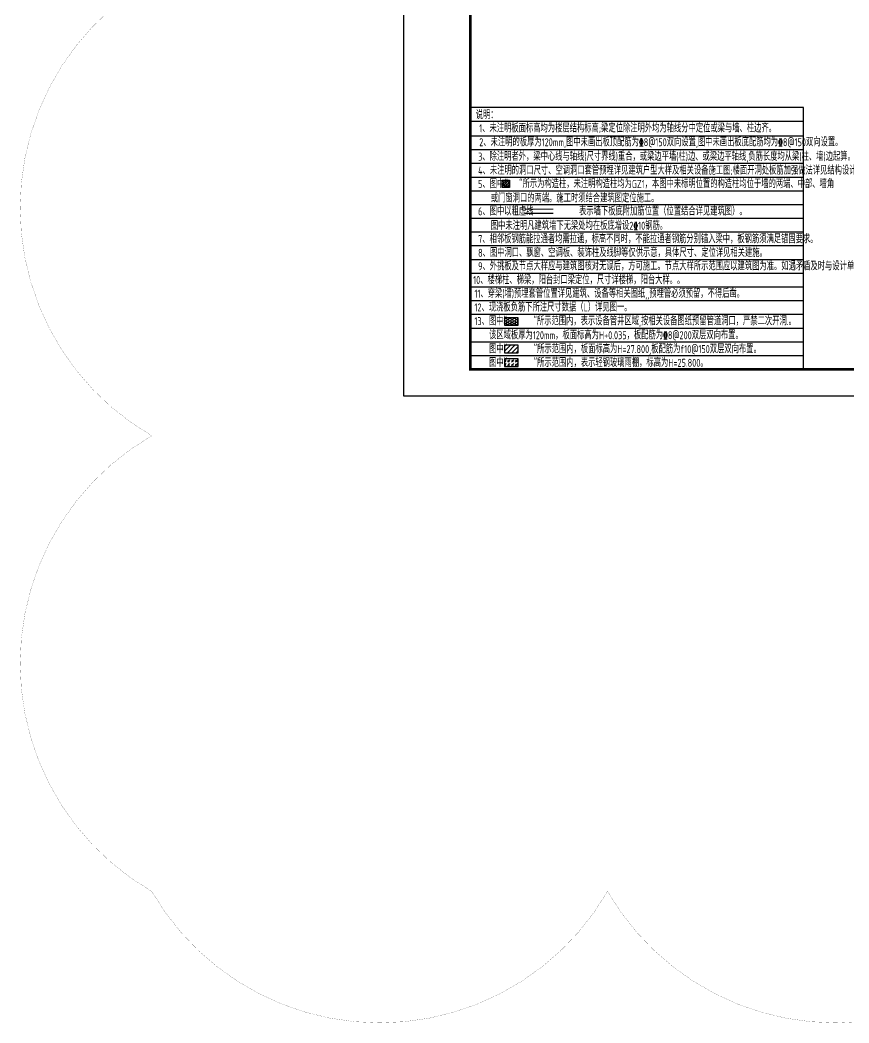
# Model space of a CAD drawing. Extents: x -668857 to 185752, y -270966 to 286822.
# Drawn here: x -234199 to -203151, y -270966 to -233382 of the extents above; entities that cross this region are included whole.
import ezdxf

# ---------------------------------------------------------------- set-up
doc = ezdxf.new("R2010")
doc.units = 0
doc.header["$LTSCALE"] = 1000
doc.linetypes.add('DASH', pattern=[0.35, 0.25, -0.1])
doc.layers.get('0').update_dxf_attribs({"linetype": 'CONTINUOUS'})
for name, color, linetype in [('-TK', 7, 'CONTINUOUS'), ('S-B板填充', 251, 'CONTINUOUS'), ('S-文字', 7, 'CONTINUOUS'), ('S-板正筋', 2, 'CONTINUOUS'), ('S-构造柱', 212, 'CONTINUOUS'), ('S-表格线', 54, 'CONTINUOUS'), ('S-降板填充', 75, 'CONTINUOUS')]:
    doc.layers.add(name, color=color, linetype=linetype)
doc.layers.add('审图修改', color=2, linetype='CONTINUOUS', plot=False)
doc.styles.add('TSSD_REIN', font='tssdeng.shx', dxfattribs={"width": 0.7, "height": 300, "bigfont": 'tssdchn.shx'})

# ---------------------------------------------------------------- blocks, each defined once
blk = doc.blocks.new('A1')
blk.add_lwpolyline([(0, 59400), (0, 0), (84100, 0), (84100, 59400)], close=True)
at = {"const_width": 100}
blk.add_lwpolyline([(2500, 58400), (2500, 1000), (83100, 1000), (83100, 58400)], close=True, dxfattribs=at)

msp = doc.modelspace()

# ---------------------------------------------------------------- hatches: boundary and pattern name
at = {"layer": 'S-B板填充'}
h = msp.add_hatch(dxfattribs=at)
h.set_pattern_fill('METAL', color=252, scale=30, style=0)
h.set_pattern_definition([(45, (-130091.65, -314599.85), (-84.85281, 84.85281), [])])
h.paths.add_polyline_path([(-216049.14, -245848.5), (-215538.03, -245848.5), (-215538.03, -245569.72), (-216049.14, -245569.72)])
h = msp.add_hatch(dxfattribs=at)
h.set_pattern_fill('GLASS', color=252, scale=10, style=0)
h.set_pattern_definition([(45, (-30969.97, -192140.35), (9e-15, 139.70026), [120, -77.566]), (45, (-30920.47, -192126.2), (9e-15, 139.70026), [30, -167.566]), (45, (-30955.83, -192090.85), (9e-15, 139.70026), [30, -167.566])])
h.paths.add_polyline_path([(-216049.14, -246362.79), (-215538.03, -246362.79), (-215538.03, -246084.01), (-216049.14, -246084.01)])
at = {"layer": 'S-构造柱'}
h = msp.add_hatch(dxfattribs=at)
h.set_pattern_fill('ARMORED', color=256, scale=12.857143, style=0)
h.set_pattern_definition([(50, (-2069413.21, -371000.31), (92.2191663, -8.0681316), [9.642857, -106.0714286]), (355, (-2069413.21, -371000.31), (-17.839457, 96.710417), [7.7142857, -84.857143]), (100.4514, (-2069405.53, -371000.98), (74.3797776, 88.642227), [8.1951673, -90.146843]), (46.1842, (-2069413.21, -370974.6), (137.216706, -21.281016), [14.464286, -159.107143]), (96.6356, (-2069401.78, -370976.37), (120.170919, 125.243726), [12.292751, -135.220243]), (351.1842, (-2069413.21, -370974.6), (120.170822, 125.24382), [11.571429, -127.285714]), (21, (-2069400.35, -370981.025), (76.7451924, -51.765286), [9.642857, -106.0714286]), (326, (-2069400.35, -370981.02), (31.2834, 93.233577), [7.7142857, -84.857143]), (71.4514, (-2069393.96, -370985.34), (108.0286237, 41.4682067), [8.1951673, -90.146843]), (37.5, (-2069413.21, -371000.31), (1.56340997, 42.80063835), [0, -83.8285714, 0, -86.1428571, 0, -85.1785714]), (7.5, (-2069413.21, -371000.31), (33.8232262, 50.7100772), [0, -49.1142857, 0, -81.9, 0, -32.4642857]), (327.5, (-2069441.882, -371000.31), (68.6343132, -2.8999121), [0, -32.1428571, 0, -100.2857143, 0, -133.0714286]), (317.5, (-2069454.74, -371000.31), (74.981079, 12.8706406), [0, -41.7857143, 0, -66.6, 0, -94.5]), (45, (-2069413.21, -371000.31), (-45.4568645, 45.4568645), [])])
h.paths.add_polyline_path([(-216144.63, -239377.78), (-215870.34, -239377.78), (-215870.34, -239652.06), (-216144.63, -239652.06)])
at = {"layer": 'S-降板填充', "linetype": 'ByBlock'}
h = msp.add_hatch(dxfattribs=at)
h.set_pattern_fill('HONEY', color=8, scale=17.142857, style=0)
h.set_pattern_definition([(0, (-3028634.233, -312530.2), (81.6428571, 47.1365143), [54.4285714, -108.8571429]), (120, (-3028634.233, -312530.2), (-81.6428474, 47.1365312), [54.4285714, -108.8571429]), (60, (-3028634.233, -312530.2), (9.75e-06, 94.2730455), [-108.8571429, 54.4285714])])
h.paths.add_polyline_path([(-216049.14, -244819.93), (-215538.03, -244819.93), (-215538.03, -244541.15), (-216049.14, -244541.15)])

# ---------------------------------------------------------------- linework, layer by layer
at = {"layer": 'S-板正筋', "linetype": 'DASH', "const_width": 42.86}
for points in [[(-215293.08, -240466.05), (-215293.08, -240466.05), (-214222.57, -240466.03), (-214222.57, -240466.03)], [(-215293.08, -240624.11), (-215293.08, -240624.11), (-214222.57, -240624.09), (-214222.57, -240624.09)]]:
    msp.add_lwpolyline(points, dxfattribs=at)
at = {"layer": 'S-构造柱'}
msp.add_lwpolyline([(-216144.63, -239377.78), (-215870.34, -239377.78), (-215870.34, -239652.06), (-216144.63, -239652.06), (-216144.63, -239377.78)], dxfattribs=at)
at = {"layer": 'S-表格线'}
for p, q in [((-217337.15, -245437), (-217337.15, -236654.63)), ((-204855.67, -236654.63), (-217337.15, -236654.63)), ((-204855.67, -246465.57), (-204855.67, -236654.63)), ((-204855.67, -237188.67), (-217337.15, -237188.67)), ((-217337.15, -244942.47), (-217337.15, -237188.67)), ((-217337.15, -237722.71), (-204855.67, -237722.71)), ((-217337.15, -238237), (-204855.67, -238237)), ((-217337.15, -238751.28), (-204855.67, -238751.28)), ((-217337.15, -239265.57), (-204855.67, -239265.57)), ((-217337.15, -239779.85), (-204855.67, -239779.85)), ((-217337.15, -240294.14), (-204855.67, -240294.14)), ((-217337.15, -240808.43), (-204855.67, -240808.43)), ((-217337.15, -241322.71), (-204855.67, -241322.71)), ((-217337.15, -241837), (-204855.67, -241837)), ((-217337.15, -242351.28), (-204855.67, -242351.28)), ((-217337.15, -242865.57), (-204855.67, -242865.57)), ((-217337.15, -243379.85), (-204855.67, -243379.85)), ((-217337.15, -243894.14), (-204855.67, -243894.14)), ((-217337.15, -244408.43), (-204855.67, -244408.43)), ((-217337.15, -244922.71), (-204855.67, -244922.71)), ((-217337.15, -245437), (-204855.67, -245437)), ((-217337.15, -245951.28), (-204855.67, -245951.28)), ((-217337.15, -246465.57), (-204855.67, -246465.57))]:
    msp.add_line(p, q, dxfattribs=at)
at = {"layer": 'S-降板填充'}
for points in [[(-216049.14, -244819.93), (-215538.03, -244819.93), (-215538.03, -244541.15), (-216049.14, -244541.15)], [(-216049.14, -245848.5), (-215538.03, -245848.5), (-215538.03, -245569.72), (-216049.14, -245569.72)], [(-216049.14, -246362.79), (-215538.03, -246362.79), (-215538.03, -246084.01), (-216049.14, -246084.01)]]:
    msp.add_lwpolyline(points, close=True, dxfattribs=at)
at = {"layer": '审图修改', "const_width": 5}
msp.add_lwpolyline([(-229268, -180663.74, -0.57735027), (-212193.84, -180663.74, -0.57735027), (-195119.67, -180663.74, -0.57735027), (-178045.5, -180663.74, -0.57735027), (-160971.34, -180663.74, -0.57735027), (-143897.17, -180663.74, -0.57735027), (-143897.17, -197737.9, -0.57735027), (-143897.17, -214812.07, -0.57735027), (-143897.17, -231886.23, -0.57735027), (-143897.17, -248960.4, -0.57735027), (-143897.17, -266034.56, -0.57735027), (-160971.34, -266034.56, -0.57735027), (-178045.5, -266034.56, -0.57735027), (-195119.67, -266034.56, -0.57735027), (-212193.84, -266034.56, -0.57735027), (-229268, -266034.56, -0.57735027), (-229268, -248960.4, -0.57735027), (-229268, -231886.23, -0.57735027), (-229268, -214812.07, -0.57735027), (-229268, -197737.9, -0.57735027), (-229268, -180663.74, -0.57735027), (-229268, -180663.74, -0.57735027)], format="xyb", dxfattribs=at)

# ---------------------------------------------------------------- block references
at = {"layer": '-TK'}
msp.add_blockref('A1', (-219837.15, -247465.57), dxfattribs=at)

# ---------------------------------------------------------------- texts
at = {"layer": 'S-文字', "style": 'TSSD_REIN', "width": 0.7}
for s, p in [('说明：', (-217129.3, -237091.92)), ('1、未注明板面标高均为楼层结构标高;梁定位除注明外均为轴线分中定位或梁与墙、柱边齐。', (-216998.91, -237588.17)), ('3、除注明者外，梁中心线与轴线(尺寸界线)重合，或梁边平墙(柱)边、或梁边平轴线,负筋长度均从梁(柱、墙)边起算。', (-217042.1, -238651.1)), ('4、未注明的洞口尺寸、空调洞口套管预埋详见建筑户型大样及相关设备施工图;楼面开洞处板筋加强做法详见结构设计总说明。', (-217042.1, -239171.1)), ('5、图中"   "所示为构造柱，未注明构造柱均为GZ1，本图中未标明位置的构造柱均位于墙的两端、中部、墙角', (-217042.1, -239677.36)), ('或门窗洞口的两端。施工时须结合建筑图定位施工。', (-216565.65, -240212.34)), ('6、图中以粗虚线            表示墙下板底附加筋位置（位置结合详见建筑图）。', (-217042.1, -240701.95)), ('图中未注明凡建筑墙下无梁处均在板底增设2%%13210钢筋。', (-216565.65, -241240.92)), ('7、相邻板钢筋能拉通者均需拉通，标高不同时，不能拉通者钢筋分别锚入梁中，板钢筋须满足锚固要求。', (-217042.1, -241741.25)), ('8、图中洞口、飘窗、空调板、装饰柱及线脚等仅供示意，具体尺寸、定位详见相关建施。', (-217042.1, -242255.53)), ('9、外挑板及节点大样应与建筑图核对无误后，方可施工。节点大样所示范围应以建筑图为准。如遇矛盾及时与设计单位联系解决。', (-217042.1, -242757.99)), ('10、楼梯柱、梯梁，阳台封口梁定位，尺寸详楼梯，阳台大样。。', (-217226.33, -243276.83)), ('11、穿梁(墙)预埋套管位置详见建筑、设备等相关图纸,,预埋管必须预留，不得后凿。', (-217178.84, -243787.14)), ('12、现浇板负筋下所注尺寸数据（L）详见图一。', (-217178.84, -244301.43)), ('13、图中"       "所示范围内，表示设备管井区域,按相关设备图纸预留管道洞口，严禁二次开洞.。', (-217178.84, -244815.71)), ('图中"       "所示范围内，板面标高为H=27.800,板配筋为f10@150双层双向布置。', (-216630.73, -245863.69)), ('图中"       "所示范围内，表示轻钢玻璃雨棚，标高为H=25.800。', (-216630.73, -246377.97))]:
    msp.add_text(s, height=300, dxfattribs=at).set_placement(p)
at = {"layer": 'S-文字', "color": 1, "style": 'TSSD_REIN', "width": 0.7}
for s, p in [('2、未注明的板厚为120mm,图中未画出板顶配筋为%%1328@150双向设置,图中未画出板底配筋均为%%1328@150双向设置。', (-216998.91, -238109.98)), ('该区域板厚为120mm，板面标高为H+0.035，板配筋为%%1328@200双层双向布置。', (-216630.73, -245343.47))]:
    msp.add_text(s, height=300, dxfattribs=at).set_placement(p)

doc.saveas('drawing.dxf')
